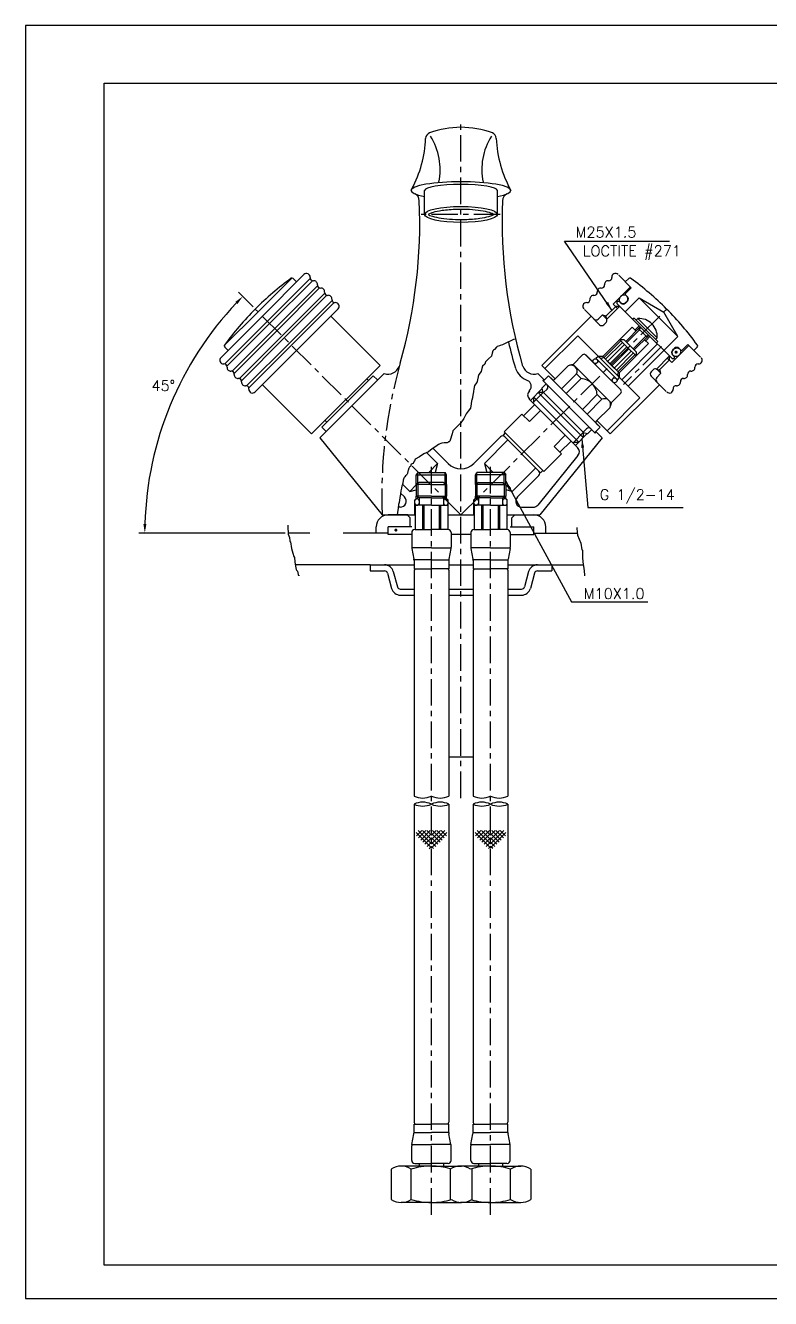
# Model space of a CAD drawing. Extents: x -4472 to -3878, y -1718 to -1298.
# Drawn here: x -4471.8 to -4225.9, y -1717.8 to -1297.8 of the extents above; entities that cross this region are included whole.
import ezdxf
from ezdxf.enums import TextEntityAlignment as Align

# ---------------------------------------------------------------- set-up
doc = ezdxf.new("R2010")
doc.units = 0
doc.header["$LTSCALE"] = 7
doc.linetypes.add('CENTER', pattern=[2, 1.25, -0.25, 0.25, -0.25])
doc.layers.get('0').update_dxf_attribs({"color": 2, "linetype": 'CONTINUOUS'})
for name, color, linetype in [('CL', 1, 'CENTER'), ('D', 2, 'CONTINUOUS'), ('DWG', 7, 'CONTINUOUS'), ('TXT', 4, 'CONTINUOUS')]:
    doc.layers.add(name, color=color, linetype=linetype)
doc.styles.add('GHS', font='ROMANS.shx', dxfattribs={"bigfont": 'GHS.shx'})
doc.styles.add('ROMANS', font='romans', dxfattribs={"bigfont": 'GHS.shx'})
doc.dimstyles.get("Standard").update_dxf_attribs({"dimtxt": 0.18, "dimasz": 0.18, "dimexe": 0.18, "dimexo": 0.0625, "dimgap": 0.09, "dimtad": 0, "dimtih": 1, "dimtoh": 1, "dimdec": 4, "dimzin": 0, "dimdsep": 46, "dimtxsty": 'Standard', "dimcen": 0.09, "dimadec": 0, "dimazin": 0, "dimtfac": 1, "dimtdec": 4, "dimtofl": 0, "dimtmove": 0, "dimatfit": 3, "dimfxl": 0, "dimtolj": 1, "dimtzin": 0, "dimarcsym": 0})

# ---------------------------------------------------------------- blocks, each defined once
blk = doc.blocks.new('BORDER')
for p, q in [((1, 1), (0, 1)), ((0, 1), (0, 0)), ((0, 0), (1, 0))]:
    blk.add_line(p, q)

msp = doc.modelspace()

# ---------------------------------------------------------------- linework, layer by layer
at = {"color": 1}
for p, q in [((-4273.92, -1392.18), (-4273.78, -1392.18)), ((-4261.05, -1405.05), (-4261.05, -1404.91))]:
    msp.add_line(p, q, dxfattribs=at)
at = {"color": 2}
for p, q in [((-4342.92, -1564.04), (-4337.84, -1569.12)), ((-4342.8, -1565.09), (-4341.05, -1563.34)), ((-4342.21, -1563.34), (-4337.84, -1567.71)), ((-4342.1, -1565.8), (-4339.64, -1563.34)), ((-4341.39, -1566.5), (-4338.22, -1563.34)), ((-4340.8, -1563.34), (-4337.84, -1566.29)), ((-4340.68, -1567.21), (-4337.84, -1564.37)), ((-4339.97, -1567.92), (-4337.84, -1565.79)), ((-4339.39, -1563.34), (-4337.84, -1564.88)), ((-4337.97, -1563.34), (-4337.84, -1563.47)), ((-4334.89, -1563.34), (-4337.84, -1566.29)), ((-4333.47, -1563.34), (-4337.84, -1567.71)), ((-4337.72, -1563.34), (-4337.84, -1563.47)), ((-4336.3, -1563.34), (-4337.84, -1564.88)), ((-4332.77, -1564.04), (-4337.84, -1569.12)), ((-4335.01, -1567.21), (-4337.84, -1564.37)), ((-4335.71, -1567.92), (-4337.84, -1565.79)), ((-4334.3, -1566.5), (-4337.46, -1563.34)), ((-4333.59, -1565.8), (-4336.05, -1563.34)), ((-4332.88, -1565.09), (-4334.64, -1563.34)), ((-4323.42, -1564.04), (-4318.34, -1569.12)), ((-4323.3, -1565.09), (-4321.55, -1563.34)), ((-4322.71, -1563.34), (-4318.34, -1567.71)), ((-4322.6, -1565.8), (-4320.14, -1563.34)), ((-4321.89, -1566.5), (-4318.72, -1563.34)), ((-4321.3, -1563.34), (-4318.34, -1566.29)), ((-4321.18, -1567.21), (-4318.34, -1564.37)), ((-4320.47, -1567.92), (-4318.34, -1565.79)), ((-4319.89, -1563.34), (-4318.34, -1564.88)), ((-4318.47, -1563.34), (-4318.34, -1563.47)), ((-4315.39, -1563.34), (-4318.34, -1566.29)), ((-4313.97, -1563.34), (-4318.34, -1567.71)), ((-4318.22, -1563.34), (-4318.34, -1563.47)), ((-4316.8, -1563.34), (-4318.34, -1564.88)), ((-4313.27, -1564.04), (-4318.34, -1569.12)), ((-4315.51, -1567.21), (-4318.34, -1564.37)), ((-4316.21, -1567.92), (-4318.34, -1565.79)), ((-4314.8, -1566.5), (-4317.96, -1563.34)), ((-4314.09, -1565.8), (-4316.55, -1563.34)), ((-4313.38, -1565.09), (-4315.14, -1563.34)), ((-4339.27, -1568.62), (-4337.84, -1567.2)), ((-4338.56, -1569.33), (-4337.84, -1568.62)), ((-4337.85, -1570.04), (-4337.84, -1570.03)), ((-4336.42, -1568.62), (-4337.84, -1567.2)), ((-4337.13, -1569.33), (-4337.84, -1568.62)), ((-4337.83, -1570.04), (-4337.84, -1570.03)), ((-4319.77, -1568.62), (-4318.34, -1567.2)), ((-4319.06, -1569.33), (-4318.34, -1568.62)), ((-4318.35, -1570.04), (-4318.34, -1570.03)), ((-4316.92, -1568.62), (-4318.34, -1567.2)), ((-4317.63, -1569.33), (-4318.34, -1568.62)), ((-4318.33, -1570.04), (-4318.34, -1570.03))]:
    msp.add_line(p, q, dxfattribs=at)
at = {"color": 7, "linetype": 'Continuous'}
for p, q in [((-4344.48, -1685.08), (-4344.48, -1675.08)), ((-4311.7, -1685.08), (-4311.7, -1675.08))]:
    msp.add_line(p, q, dxfattribs=at)
at = {"color": 2, "linetype": 'Continuous'}
for centre, start, end in [((-4340.72, -1545.87), 244.9506, 295.0494), ((-4334.97, -1545.87), 244.9506, 295.0494), ((-4321.22, -1545.87), 244.9506, 295.0494), ((-4315.47, -1545.87), 244.9506, 295.0494), ((-4340.72, -1560.82), 64.9506, 115.0494), ((-4340.72, -1548.52), 244.9506, 295.0494), ((-4334.97, -1560.82), 64.9506, 115.0494), ((-4334.97, -1548.52), 244.9506, 295.0494), ((-4321.22, -1560.82), 64.9506, 115.0494), ((-4321.22, -1548.52), 244.9506, 295.0494), ((-4315.47, -1560.82), 64.9506, 115.0494), ((-4315.47, -1548.52), 244.9506, 295.0494)]:
    msp.add_arc(centre, 6.79, start, end, dxfattribs=at)
at = {"color": 7, "linetype": 'Continuous'}
for centre, radius, start, end in [((-4347.8, -1680.09), 6.01, 56.4726, 123.5274), ((-4337.84, -1696.62), 22.54, 90, 107.1302), ((-4337.84, -1696.62), 22.54, 73.9799, 90), ((-4328.3, -1680.09), 6.01, 56.4726, 123.5274), ((-4318.34, -1696.62), 22.54, 90, 107.1302), ((-4318.34, -1696.62), 22.54, 72.8698, 90), ((-4308.38, -1680.09), 6.01, 56.4726, 123.5274), ((-4347.8, -1680.07), 6.01, 236.4726, 303.5274), ((-4337.84, -1663.54), 22.54, 252.8698, 270), ((-4337.84, -1663.54), 22.54, 270, 287.1302), ((-4327.88, -1680.07), 6.01, 236.4726, 303.5274), ((-4318.34, -1663.54), 22.54, 253.9799, 270), ((-4318.34, -1663.54), 22.54, 270, 287.1302), ((-4308.38, -1680.07), 6.01, 236.4726, 303.5274)]:
    msp.add_arc(centre, radius, start, end, dxfattribs=at)
at = {"layer": 'CL'}
for p, q in [((-4328.09, -1552.68), (-4328.09, -1330.11)), ((-4315.11, -1360.12), (-4341.2, -1360.12)), ((-4328.09, -1459.22), (-4395.98, -1391.33)), ((-4328.09, -1459.22), (-4260.2, -1391.33)), ((-4261.9, -1403.64), (-4274.46, -1416.2)), ((-4302.59, -1418.87), (-4301.35, -1417.63)), ((-4305.17, -1421.45), (-4304.08, -1420.35)), ((-4290.33, -1436.3), (-4289.23, -1435.2)), ((-4287.74, -1433.72), (-4286.5, -1432.48)), ((-4337.84, -1690.15), (-4337.84, -1442.9)), ((-4318.34, -1690.15), (-4318.34, -1442.9)), ((-4342.84, -1449.16), (-4342.84, -1446.08)), ((-4332.84, -1449.16), (-4332.84, -1446.08)), ((-4323.34, -1449.16), (-4323.34, -1446.08)), ((-4313.34, -1449.16), (-4313.34, -1446.08)), ((-4342.84, -1453.93), (-4342.84, -1453.08)), ((-4332.84, -1453.93), (-4332.84, -1453.08)), ((-4323.34, -1453.93), (-4323.34, -1453.08)), ((-4313.34, -1453.93), (-4313.34, -1453.08))]:
    msp.add_line(p, q, dxfattribs=at)
msp.add_arc((-4194.22, -1452.8), 160, 164.1603, 182.2997, dxfattribs=at)
at = {"layer": 'D'}
for p, q in [((-4396.69, -1390.62), (-4401.54, -1385.77)), ((-4275.76, -1390.48), (-4279.99, -1394.71)), ((-4269.16, -1398.16), (-4273.36, -1402.36)), ((-4268.9, -1397.2), (-4269.16, -1398.16)), ((-4280.89, -1407.41), (-4275.3, -1401.83)), ((-4280.38, -1407.92), (-4274.8, -1402.33)), ((-4267.04, -1400.28), (-4271.23, -1404.48)), ((-4266.07, -1400.03), (-4267.04, -1400.28)), ((-4279.68, -1408.62), (-4274.09, -1403.04)), ((-4278.92, -1409.38), (-4273.34, -1403.79)), ((-4278.25, -1410.05), (-4272.67, -1404.46)), ((-4277.5, -1410.8), (-4271.91, -1405.22)), ((-4276.79, -1411.51), (-4271.21, -1405.92)), ((-4276.29, -1412.01), (-4270.7, -1406.42)), ((-4259.35, -1406.88), (-4263.59, -1411.12)), ((-4304.08, -1421.98), (-4300.97, -1418.87)), ((-4290.86, -1435.2), (-4287.74, -1432.09)), ((-4342.34, -1445.22), (-4342.84, -1446.08)), ((-4342.34, -1448.87), (-4342.34, -1453.33)), ((-4332.84, -1446.08), (-4333.34, -1445.22)), ((-4333.34, -1448.87), (-4333.34, -1453.33)), ((-4323.34, -1446.08), (-4322.84, -1445.22)), ((-4322.84, -1448.87), (-4322.84, -1453.33)), ((-4313.84, -1445.22), (-4313.34, -1446.08)), ((-4313.84, -1448.87), (-4313.84, -1453.33)), ((-4386.14, -1465.22), (-4434.45, -1465.22)), ((-4377.97, -1465.22), (-4385.14, -1465.22)), ((-4356.09, -1465.22), (-4366.98, -1465.22)), ((-4300.09, -1465.22), (-4289.74, -1465.22)), ((-4358.09, -1475.72), (-4382.79, -1475.72)), ((-4298.09, -1475.72), (-4287.73, -1475.72))]:
    msp.add_line(p, q, dxfattribs=at)
for points in [[(-4310.06, -1401.31), (-4310.78, -1401.4), (-4313.68, -1402.85), (-4314.41, -1403.1), (-4315.14, -1403.34), (-4315.38, -1403.46), (-4316.11, -1403.7), (-4316.35, -1403.94), (-4317.07, -1404.67), (-4317.32, -1404.91), (-4317.56, -1405.15), (-4317.8, -1405.88), (-4318.04, -1406.84), (-4319.01, -1407.81), (-4319.98, -1408.78), (-4320.22, -1409.51), (-4320.95, -1410.23), (-4321.19, -1410.96), (-4321.43, -1411.92), (-4322.16, -1412.89), (-4322.4, -1413.62), (-4322.52, -1414.34), (-4322.64, -1414.58), (-4322.76, -1415.31), (-4322.88, -1415.43), (-4322.88, -1415.55), (-4323.61, -1416.52), (-4323.85, -1417.73), (-4323.97, -1418.46), (-4324.09, -1419.42), (-4324.21, -1419.66), (-4324.33, -1420.63), (-4324.46, -1421.36), (-4324.58, -1421.6), (-4324.7, -1422.57), (-4324.94, -1424.02), (-4325.67, -1424.99), (-4326.39, -1425.95), (-4327.12, -1427.41), (-4328.09, -1428.86), (-4329.54, -1430.31), (-4330.75, -1431.52), (-4330.99, -1432.48), (-4331.23, -1433.21), (-4331.47, -1433.94), (-4331.72, -1434.9), (-4331.96, -1435.15), (-4332.2, -1435.15), (-4332.44, -1435.39), (-4332.68, -1435.51), (-4333.65, -1435.51), (-4334.38, -1435.63), (-4335.11, -1435.75), (-4335.23, -1435.87), (-4335.47, -1435.99), (-4336.44, -1436.72), (-4337.65, -1437.44), (-4338.86, -1438.41), (-4340.31, -1439.14), (-4341.76, -1440.1), (-4343.21, -1440.83), (-4343.46, -1441.56), (-4343.58, -1441.56), (-4343.82, -1442.28), (-4344.54, -1442.52), (-4344.79, -1443.25), (-4345.03, -1443.49), (-4345.15, -1443.73), (-4345.27, -1443.85), (-4345.51, -1444.58), (-4345.63, -1444.82), (-4345.75, -1445.55), (-4345.88, -1445.79), (-4346, -1445.91), (-4346.12, -1446.15), (-4346.36, -1446.39), (-4346.6, -1446.64), (-4346.72, -1446.76), (-4346.84, -1446.88), (-4346.97, -1447.12), (-4347.21, -1447.84), (-4347.33, -1448.81), (-4347.45, -1449.54), (-4347.57, -1449.66), (-4347.69, -1450.38), (-4347.93, -1451.35), (-4348.05, -1452.32), (-4348.18, -1453.05), (-4348.18, -1453.17), (-4348.3, -1453.41), (-4348.3, -1453.65), (-4348.54, -1455.1), (-4348.66, -1455.83), (-4348.78, -1457.04), (-4349.02, -1458.49), (-4349.02, -1458.73), (-4349.14, -1458.97), (-4349.14, -1459.22)], [(-4385.29, -1462.67), (-4385.29, -1463.03), (-4385.11, -1465.6), (-4384.74, -1466.7), (-4384.56, -1467.79), (-4384.56, -1467.98), (-4384.38, -1468.16), (-4384.01, -1470.36), (-4383.64, -1471.82), (-4383.28, -1472.92), (-4383.09, -1473.28), (-4382.91, -1474.75), (-4382.73, -1476.21), (-4382.54, -1477.31), (-4382.36, -1477.49), (-4382, -1477.86), (-4381.81, -1478.96), (-4381.81, -1479.14), (-4381.63, -1479.14), (-4381.63, -1479.32)], [(-4289.87, -1463.4), (-4289.87, -1463.77), (-4289.68, -1465.96), (-4288.58, -1468.53), (-4288.22, -1470.72), (-4288.03, -1470.91), (-4288.03, -1473.28), (-4287.85, -1474.75), (-4287.48, -1477.68), (-4287.3, -1479.14), (-4287.3, -1479.32)]]:
    msp.add_lwpolyline(points, dxfattribs=at)
at = {"layer": 'D', "const_width": 0.5}
for points in [[(-4257.35, -1405.56, 1), (-4256.85, -1405.56, 1)], [(-4349.81, -1464.25, 1), (-4349.31, -1464.25, 1)]]:
    msp.add_lwpolyline(points, format="xyb", close=True, dxfattribs=at)
at = {"layer": 'D'}
msp.add_arc((-4322.09, -1465.22), 110.36, 136.5575, 178.4425, dxfattribs=at)
for points in [[(-4402.58, -1388.98), (-4401.86, -1389.68), (-4400.13, -1387.18)], [(-4431.91, -1462.23), (-4432.91, -1462.21), (-4432.45, -1465.22)]]:
    msp.add_solid(points, dxfattribs=at)
at = {"layer": 'DWG'}
for p, q in [((-4340.09, -1360.12), (-4340.09, -1352.22)), ((-4316.09, -1360.12), (-4316.09, -1352.22)), ((-4383.92, -1381.1), (-4395.06, -1392.25)), ((-4379.93, -1379.94), (-4393.65, -1393.66)), ((-4377.86, -1381.27), (-4391.95, -1395.36)), ((-4383.45, -1381.23), (-4382.34, -1382.35)), ((-4271.91, -1384.29), (-4276.04, -1380.16)), ((-4272.74, -1381.23), (-4273.85, -1382.35)), ((-4377.15, -1381.97), (-4391.25, -1396.07)), ((-4375.46, -1383.67), (-4389.55, -1397.76)), ((-4374.75, -1384.38), (-4388.84, -1398.47)), ((-4272.19, -1384.01), (-4277.85, -1389.67)), ((-4271.91, -1384.29), (-4273.81, -1386.2)), ((-4373.05, -1386.07), (-4387.15, -1400.17)), ((-4372.35, -1386.78), (-4386.44, -1400.87)), ((-4370.65, -1388.48), (-4384.74, -1402.57)), ((-4369.94, -1389.19), (-4384.03, -1403.28)), ((-4276.4, -1391.12), (-4277.85, -1389.67)), ((-4276.36, -1388.75), (-4276.64, -1389.03)), ((-4276.64, -1389.03), (-4276.64, -1389.45)), ((-4267.49, -1398.61), (-4276.64, -1389.45)), ((-4276.36, -1388.75), (-4275.94, -1388.75)), ((-4275.26, -1389.42), (-4275.94, -1388.75)), ((-4269.25, -1387.65), (-4273.85, -1392.25)), ((-4273.14, -1388.71), (-4273.85, -1389.42)), ((-4273.81, -1386.63), (-4273.81, -1386.2)), ((-4273.14, -1387.3), (-4273.81, -1386.63)), ((-4262.89, -1394.02), (-4269.25, -1387.65)), ((-4269.25, -1387.65), (-4261.18, -1392.31)), ((-4407.37, -1407.38), (-4393.65, -1393.66)), ((-4406.21, -1403.39), (-4395.06, -1392.25)), ((-4382.34, -1404.98), (-4368.62, -1391.26)), ((-4371.02, -1393.66), (-4354.76, -1409.92)), ((-4285.16, -1393.66), (-4301.43, -1409.92)), ((-4285.16, -1393.66), (-4287.36, -1391.47)), ((-4282.34, -1396.49), (-4285.16, -1393.66)), ((-4281.38, -1393.2), (-4282.79, -1394.62)), ((-4281.38, -1393.2), (-4280.1, -1393.55)), ((-4280.03, -1394.55), (-4281.38, -1393.2)), ((-4277.03, -1390.48), (-4280.26, -1393.71)), ((-4279.99, -1394.71), (-4280.26, -1393.71)), ((-4275.62, -1390.48), (-4277.03, -1390.48)), ((-4270.95, -1394.3), (-4271.38, -1394.72)), ((-4267.06, -1398.19), (-4270.95, -1394.3)), ((-4262.89, -1394.02), (-4256.53, -1400.38)), ((-4256.53, -1400.38), (-4261.18, -1392.31)), ((-4406.05, -1409.45), (-4391.95, -1395.36)), ((-4405.34, -1410.16), (-4391.25, -1396.07)), ((-4403.64, -1411.86), (-4389.55, -1397.76)), ((-4402.94, -1412.56), (-4388.84, -1398.47)), ((-4271.59, -1397.34), (-4281.27, -1407.03)), ((-4280.21, -1395.78), (-4280.92, -1396.49)), ((-4268.9, -1397.2), (-4273.71, -1402.01)), ((-4271.59, -1397.34), (-4270.31, -1398.61)), ((-4269.25, -1396.84), (-4270.67, -1398.26)), ((-4269.68, -1394.44), (-4270.24, -1395)), ((-4266.5, -1397.62), (-4269.68, -1394.44)), ((-4268.1, -1399.22), (-4269.51, -1397.81)), ((-4267.06, -1398.19), (-4263.17, -1402.08)), ((-4266.5, -1397.62), (-4263.31, -1400.8)), ((-4401.24, -1414.26), (-4387.15, -1400.17)), ((-4400.53, -1414.97), (-4386.44, -1400.87)), ((-4398.83, -1416.66), (-4384.74, -1402.57)), ((-4289.55, -1400.17), (-4300.37, -1410.99)), ((-4289.55, -1400.17), (-4269.04, -1420.67)), ((-4266.21, -1402.71), (-4275.9, -1412.4)), ((-4275.69, -1401.44), (-4273, -1404.13)), ((-4274.27, -1401.44), (-4275.69, -1401.44)), ((-4274.27, -1401.44), (-4270.31, -1405.4)), ((-4266.07, -1400.03), (-4270.88, -1404.83)), ((-4268.1, -1399.22), (-4266.68, -1400.64)), ((-4267.49, -1398.61), (-4258.33, -1407.77)), ((-4266.21, -1402.71), (-4267.49, -1401.44)), ((-4265.72, -1400.38), (-4267.13, -1401.79)), ((-4263.31, -1400.8), (-4263.88, -1401.37)), ((-4263.17, -1402.08), (-4263.6, -1402.5)), ((-4256.53, -1400.38), (-4261.12, -1404.98)), ((-4406.08, -1403.86), (-4404.96, -1404.98)), ((-4398.13, -1417.37), (-4384.03, -1403.28)), ((-4382.34, -1404.98), (-4396.05, -1418.69)), ((-4287.93, -1406.45), (-4291.11, -1409.63)), ((-4284.46, -1408.94), (-4287, -1406.39)), ((-4286.94, -1406.45), (-4281.13, -1412.26)), ((-4284.81, -1408.58), (-4286.93, -1406.46)), ((-4283.54, -1407.59), (-4282.83, -1406.88)), ((-4263.24, -1402.85), (-4275.05, -1414.66)), ((-4270.31, -1406.81), (-4273, -1404.13)), ((-4261.12, -1404.98), (-4272.93, -1416.78)), ((-4270.31, -1405.4), (-4270.31, -1406.81)), ((-4259.35, -1406.74), (-4259.35, -1408.16)), ((-4252.88, -1403.31), (-4258.54, -1408.97)), ((-4257.59, -1404.27), (-4258.29, -1404.98)), ((-4258.29, -1406.39), (-4257.62, -1407.06)), ((-4256.17, -1404.27), (-4255.5, -1404.94)), ((-4255.5, -1404.94), (-4255.08, -1404.94)), ((-4253.17, -1403.03), (-4255.08, -1404.94)), ((-4253.17, -1403.03), (-4249.03, -1407.17)), ((-4250.11, -1403.86), (-4251.22, -1404.98)), ((-4354.76, -1409.92), (-4377.39, -1432.55)), ((-4297.01, -1414.34), (-4301.43, -1409.92)), ((-4292.69, -1410.03), (-4297.22, -1414.56)), ((-4291.11, -1409.63), (-4292.17, -1409.84)), ((-4291.11, -1409.63), (-4278.51, -1422.24)), ((-4282.62, -1408.51), (-4283.75, -1409.64)), ((-4280, -1411.13), (-4283.54, -1407.59)), ((-4281.27, -1407.03), (-4282.69, -1407.03)), ((-4281.27, -1407.03), (-4278.59, -1409.71)), ((-4281.27, -1407.03), (-4275.9, -1412.4)), ((-4280, -1411.13), (-4276.47, -1414.66)), ((-4275.9, -1412.4), (-4278.59, -1409.71)), ((-4263.59, -1411.12), (-4262.58, -1411.38)), ((-4263.42, -1411.16), (-4262.08, -1412.51)), ((-4259.35, -1408.16), (-4262.58, -1411.38)), ((-4259.99, -1407.52), (-4258.54, -1408.97)), ((-4257.9, -1407.77), (-4258.33, -1407.77)), ((-4257.62, -1407.49), (-4257.9, -1407.77)), ((-4257.62, -1407.49), (-4257.62, -1407.06)), ((-4374.7, -1433.83), (-4353.49, -1412.61)), ((-4357.02, -1413.32), (-4373.99, -1430.29)), ((-4359.18, -1414.34), (-4358.61, -1414.91)), ((-4357.02, -1413.32), (-4355.61, -1414.73)), ((-4300.58, -1414.73), (-4302.7, -1412.61)), ((-4301.11, -1414.91), (-4300.76, -1414.56)), ((-4283.78, -1432.23), (-4301.11, -1414.91)), ((-4299.16, -1413.32), (-4300.93, -1415.09)), ((-4299.16, -1413.32), (-4282.19, -1430.29)), ((-4297.93, -1414.56), (-4299.16, -1413.32)), ((-4289.98, -1412.73), (-4294.86, -1417.62)), ((-4288.45, -1414.27), (-4293.33, -1419.15)), ((-4289.98, -1412.73), (-4288.45, -1414.27)), ((-4275.26, -1418.13), (-4281.13, -1412.26)), ((-4277.39, -1413.74), (-4278.52, -1414.87)), ((-4276.47, -1414.66), (-4275.76, -1413.96)), ((-4275.9, -1412.4), (-4275.9, -1413.81)), ((-4264.66, -1411.34), (-4265.36, -1412.05)), ((-4265.36, -1413.46), (-4262.54, -1416.29)), ((-4262.08, -1412.51), (-4263.49, -1413.92)), ((-4262.08, -1412.51), (-4262.42, -1411.22)), ((-4393.65, -1416.29), (-4377.39, -1432.55)), ((-4305.53, -1418.27), (-4305.46, -1418.2)), ((-4302.59, -1418.87), (-4304.08, -1420.35)), ((-4302.59, -1418.87), (-4287.74, -1433.72)), ((-4300.83, -1418.87), (-4302.59, -1418.87)), ((-4301.39, -1417.46), (-4299.98, -1416.04)), ((-4301.39, -1417.46), (-4301.03, -1418.94)), ((-4299.69, -1417.74), (-4300.83, -1418.87)), ((-4300.83, -1418.87), (-4287.74, -1431.95)), ((-4283.14, -1419.57), (-4288.03, -1424.46)), ((-4281.61, -1421.11), (-4283.14, -1419.57)), ((-4262.54, -1416.29), (-4278.8, -1432.55)), ((-4275.33, -1419.06), (-4278.51, -1422.24)), ((-4262.54, -1416.29), (-4260.34, -1418.48)), ((-4303.76, -1422.87), (-4307.44, -1426.54)), ((-4289.61, -1437.02), (-4305.53, -1421.1)), ((-4304.36, -1422.26), (-4304.08, -1421.98)), ((-4304.08, -1420.35), (-4289.23, -1435.2)), ((-4304.08, -1422.12), (-4304.08, -1420.35)), ((-4281.61, -1421.11), (-4286.49, -1425.99)), ((-4269.04, -1420.67), (-4279.86, -1431.49)), ((-4278.51, -1422.24), (-4278.72, -1423.29)), ((-4307.99, -1425.99), (-4313.85, -1431.86)), ((-4307.99, -1425.99), (-4305.51, -1428.47)), ((-4301.83, -1424.79), (-4305.51, -1428.47)), ((-4278.9, -1423.81), (-4283.43, -1428.35)), ((-4373.99, -1430.29), (-4372.58, -1431.7)), ((-4372.97, -1428.13), (-4372.4, -1428.7)), ((-4313.85, -1431.86), (-4300.74, -1444.98)), ((-4286.33, -1432.52), (-4287.81, -1432.16)), ((-4286.61, -1430.82), (-4287.74, -1431.95)), ((-4286.61, -1430.82), (-4287.74, -1431.95)), ((-4287.74, -1431.95), (-4287.74, -1433.72)), ((-4286.33, -1432.52), (-4284.92, -1431.1)), ((-4282.19, -1430.29), (-4283.96, -1432.06)), ((-4283.78, -1432.23), (-4283.43, -1431.88)), ((-4281.49, -1433.83), (-4283.61, -1431.7)), ((-4283.43, -1429.05), (-4282.19, -1430.29)), ((-4283.22, -1428.13), (-4278.8, -1432.55)), ((-4374.7, -1433.83), (-4354.09, -1459.22)), ((-4323.85, -1442.25), (-4315.07, -1433.47)), ((-4320.38, -1442.31), (-4312.6, -1434.53)), ((-4313.5, -1432.22), (-4314.21, -1432.92)), ((-4301.8, -1445.33), (-4314.21, -1432.92)), ((-4281.49, -1433.83), (-4302.09, -1459.22)), ((-4293.67, -1432.96), (-4297.34, -1436.64)), ((-4291.74, -1434.89), (-4295.42, -1438.56)), ((-4291.14, -1435.49), (-4290.86, -1435.2)), ((-4290.86, -1435.2), (-4289.23, -1435.2)), ((-4289.23, -1435.2), (-4287.74, -1433.72)), ((-4335.81, -1442.31), (-4339.42, -1438.69)), ((-4332.34, -1442.25), (-4337.33, -1437.25)), ((-4289.47, -1439.69), (-4302.68, -1455.98)), ((-4294.87, -1439.11), (-4300.74, -1444.98)), ((-4294.87, -1439.11), (-4297.34, -1436.64)), ((-4338.72, -1445.22), (-4335.81, -1442.31)), ((-4335.81, -1442.31), (-4336.59, -1445.22)), ((-4317.47, -1445.22), (-4320.38, -1442.31)), ((-4320.38, -1442.31), (-4319.6, -1445.22)), ((-4311.19, -1451.5), (-4303.41, -1443.72)), ((-4301.09, -1444.63), (-4301.8, -1445.33)), ((-4342.84, -1446.08), (-4332.84, -1446.08)), ((-4342.34, -1445.22), (-4333.34, -1445.22)), ((-4342.34, -1448.87), (-4342.34, -1445.22)), ((-4333.84, -1448.58), (-4341.84, -1448.58)), ((-4333.34, -1448.87), (-4333.34, -1445.22)), ((-4313.34, -1446.08), (-4323.34, -1446.08)), ((-4313.84, -1445.22), (-4322.84, -1445.22)), ((-4322.84, -1448.87), (-4322.84, -1445.22)), ((-4322.34, -1448.58), (-4314.34, -1448.58)), ((-4313.84, -1448.87), (-4313.84, -1445.22)), ((-4309.45, -1453.3), (-4302.35, -1446.2)), ((-4346.74, -1453.3), (-4348.02, -1452.02)), ((-4345, -1451.5), (-4347.38, -1449.12)), ((-4345, -1451.5), (-4342.84, -1449.34)), ((-4345, -1451.5), (-4342.84, -1450.92)), ((-4311.19, -1451.5), (-4313.34, -1449.34)), ((-4311.19, -1451.5), (-4313.34, -1450.92)), ((-4348.15, -1456.72), (-4348.75, -1456.72)), ((-4343.34, -1454.22), (-4342.34, -1453.64)), ((-4343.34, -1459.22), (-4343.34, -1454.22)), ((-4342.34, -1453.64), (-4342.34, -1453.33)), ((-4333.34, -1453.64), (-4333.34, -1453.33)), ((-4333.34, -1453.64), (-4332.34, -1454.22)), ((-4332.34, -1459.22), (-4332.34, -1454.22)), ((-4322.84, -1453.64), (-4323.84, -1454.22)), ((-4323.84, -1459.22), (-4323.84, -1454.22)), ((-4322.84, -1453.64), (-4322.84, -1453.33)), ((-4313.84, -1453.64), (-4313.84, -1453.33)), ((-4312.84, -1454.22), (-4313.84, -1453.64)), ((-4312.84, -1459.22), (-4312.84, -1454.22)), ((-4308.04, -1456.72), (-4304.24, -1456.72)), ((-4354.09, -1459.22), (-4343.24, -1459.22)), ((-4345.59, -1459.22), (-4352.09, -1459.22)), ((-4344.84, -1460.22), (-4345.84, -1459.22)), ((-4344.84, -1463.22), (-4344.84, -1460.22)), ((-4332.44, -1459.22), (-4328.09, -1459.22)), ((-4328.09, -1459.22), (-4323.74, -1459.22)), ((-4312.94, -1459.22), (-4302.09, -1459.22)), ((-4311.34, -1460.22), (-4310.34, -1459.22)), ((-4311.34, -1463.22), (-4311.34, -1460.22)), ((-4310.59, -1459.22), (-4304.09, -1459.22)), ((-4356.09, -1465.22), (-4356.09, -1463.22)), ((-4352.09, -1465.22), (-4356.09, -1465.22)), ((-4344.34, -1463.22), (-4352.09, -1463.22)), ((-4352.09, -1465.72), (-4352.09, -1463.22)), ((-4344.34, -1465.72), (-4352.09, -1465.72)), ((-4324.84, -1465.72), (-4331.34, -1465.72)), ((-4311.84, -1463.22), (-4304.09, -1463.22)), ((-4311.84, -1465.72), (-4304.09, -1465.72)), ((-4304.09, -1465.72), (-4304.09, -1463.22)), ((-4304.09, -1465.22), (-4300.09, -1465.22)), ((-4300.09, -1465.22), (-4300.09, -1463.22)), ((-4358.09, -1475.72), (-4343.59, -1475.72)), ((-4358.09, -1475.72), (-4358.09, -1477.72)), ((-4358.09, -1477.72), (-4353.32, -1477.72)), ((-4350.43, -1477.94), (-4349.08, -1482.98)), ((-4343.24, -1477.08), (-4343.59, -1477.44)), ((-4332.44, -1477.08), (-4332.09, -1477.44)), ((-4332.09, -1475.72), (-4324.09, -1475.72)), ((-4323.74, -1477.08), (-4324.09, -1477.44)), ((-4312.94, -1477.08), (-4312.59, -1477.44)), ((-4312.59, -1475.72), (-4298.09, -1475.72)), ((-4305.76, -1477.94), (-4307.11, -1482.98)), ((-4302.86, -1477.72), (-4298.09, -1477.72)), ((-4298.09, -1475.72), (-4298.09, -1477.72)), ((-4352.36, -1478.46), (-4351.01, -1483.5)), ((-4303.83, -1478.46), (-4305.18, -1483.5)), ((-4348.11, -1483.72), (-4343.59, -1483.72)), ((-4348.11, -1485.72), (-4343.59, -1485.72)), ((-4332.09, -1483.72), (-4324.09, -1483.72)), ((-4332.09, -1485.72), (-4324.09, -1485.72)), ((-4312.59, -1483.72), (-4308.07, -1483.72)), ((-4312.59, -1485.72), (-4308.07, -1485.72)), ((-4324.09, -1539.22), (-4332.09, -1539.22)), ((-4343.59, -1662.97), (-4337.84, -1662.97)), ((-4332.09, -1662.97), (-4337.84, -1662.97)), ((-4324.09, -1662.97), (-4318.34, -1662.97)), ((-4312.59, -1662.97), (-4318.34, -1662.97)), ((-4344.3, -1666.98), (-4337.84, -1666.98)), ((-4331.39, -1666.98), (-4337.84, -1666.98)), ((-4324.8, -1666.98), (-4318.34, -1666.98)), ((-4311.89, -1666.98), (-4318.34, -1666.98))]:
    msp.add_line(p, q, dxfattribs=at)
at = {"layer": 'DWG', "color": 7, "linetype": 'Continuous'}
for p, q in [((-4341.84, -1448.58), (-4342.84, -1449.16)), ((-4333.84, -1448.58), (-4332.84, -1449.16)), ((-4322.34, -1448.58), (-4323.34, -1449.16)), ((-4314.34, -1448.58), (-4313.34, -1449.16)), ((-4342.84, -1449.16), (-4342.84, -1453.08)), ((-4337.84, -1449.16), (-4342.84, -1449.16)), ((-4337.84, -1453.08), (-4342.84, -1453.08)), ((-4341.84, -1453.58), (-4342.84, -1453.08)), ((-4337.84, -1449.16), (-4332.84, -1449.16)), ((-4337.84, -1453.08), (-4332.84, -1453.08)), ((-4333.84, -1453.58), (-4332.84, -1453.08)), ((-4332.84, -1449.16), (-4332.84, -1453.08)), ((-4323.34, -1449.16), (-4323.34, -1453.08)), ((-4318.34, -1449.16), (-4323.34, -1449.16)), ((-4318.34, -1453.08), (-4323.34, -1453.08)), ((-4322.34, -1453.58), (-4323.34, -1453.08)), ((-4318.34, -1449.16), (-4313.34, -1449.16)), ((-4318.34, -1453.08), (-4313.34, -1453.08)), ((-4314.34, -1453.58), (-4313.34, -1453.08)), ((-4313.34, -1449.16), (-4313.34, -1453.08)), ((-4343.24, -1456.08), (-4343.24, -1464.08)), ((-4337.84, -1456.08), (-4343.24, -1456.08)), ((-4341.84, -1453.58), (-4341.84, -1456.08)), ((-4337.84, -1453.58), (-4341.84, -1453.58)), ((-4340.84, -1456.08), (-4340.84, -1464.08)), ((-4340.34, -1456.08), (-4340.34, -1464.08)), ((-4337.84, -1453.58), (-4333.84, -1453.58)), ((-4337.84, -1456.08), (-4332.44, -1456.08)), ((-4335.34, -1456.08), (-4335.34, -1464.08)), ((-4334.84, -1456.08), (-4334.84, -1464.08)), ((-4333.84, -1453.58), (-4333.84, -1456.08)), ((-4332.44, -1456.08), (-4332.44, -1464.08)), ((-4323.74, -1456.08), (-4323.74, -1464.08)), ((-4318.34, -1456.08), (-4323.74, -1456.08)), ((-4322.34, -1453.58), (-4322.34, -1456.08)), ((-4318.34, -1453.58), (-4322.34, -1453.58)), ((-4321.34, -1456.08), (-4321.34, -1464.08)), ((-4320.84, -1456.08), (-4320.84, -1464.08)), ((-4318.34, -1453.58), (-4314.34, -1453.58)), ((-4318.34, -1456.08), (-4312.94, -1456.08)), ((-4315.84, -1456.08), (-4315.84, -1464.08)), ((-4315.34, -1456.08), (-4315.34, -1464.08)), ((-4314.34, -1453.58), (-4314.34, -1456.08)), ((-4312.94, -1456.08), (-4312.94, -1464.08)), ((-4343.24, -1464.08), (-4337.84, -1464.08)), ((-4332.44, -1464.08), (-4337.84, -1464.08)), ((-4323.74, -1464.08), (-4318.34, -1464.08)), ((-4312.94, -1464.08), (-4318.34, -1464.08)), ((-4337.84, -1470.08), (-4344.33, -1470.08)), ((-4344.3, -1470.31), (-4343.64, -1473.86)), ((-4337.84, -1474.08), (-4343.6, -1474.08)), ((-4337.84, -1470.08), (-4331.35, -1470.08)), ((-4337.84, -1474.08), (-4332.08, -1474.08)), ((-4331.39, -1470.31), (-4332.05, -1473.86)), ((-4318.34, -1470.08), (-4324.83, -1470.08)), ((-4324.8, -1470.31), (-4324.14, -1473.86)), ((-4318.34, -1474.08), (-4324.1, -1474.08)), ((-4318.34, -1470.08), (-4311.85, -1470.08)), ((-4318.34, -1474.08), (-4312.58, -1474.08)), ((-4311.89, -1470.31), (-4312.55, -1473.86)), ((-4343.59, -1474.32), (-4343.59, -1477.08)), ((-4343.59, -1477.08), (-4337.84, -1477.08)), ((-4343.59, -1477.44), (-4343.59, -1552.02)), ((-4332.09, -1477.08), (-4337.84, -1477.08)), ((-4332.09, -1474.32), (-4332.09, -1477.08)), ((-4332.09, -1477.44), (-4332.09, -1552.02)), ((-4324.09, -1474.32), (-4324.09, -1477.08)), ((-4324.09, -1474.94), (-4324.09, -1477.08)), ((-4324.09, -1477.08), (-4318.34, -1477.08)), ((-4324.09, -1477.44), (-4324.09, -1552.02)), ((-4312.59, -1477.08), (-4318.34, -1477.08)), ((-4312.59, -1474.32), (-4312.59, -1477.08)), ((-4312.59, -1475.72), (-4312.59, -1477.08)), ((-4312.59, -1477.44), (-4312.59, -1552.02)), ((-4343.59, -1554.67), (-4343.59, -1659.61)), ((-4332.09, -1554.67), (-4332.09, -1659.61)), ((-4324.09, -1554.67), (-4324.09, -1659.61)), ((-4312.59, -1554.67), (-4312.59, -1659.61)), ((-4343.24, -1660.21), (-4343.59, -1659.61)), ((-4343.59, -1660.21), (-4337.84, -1660.21)), ((-4332.09, -1660.21), (-4337.84, -1660.21)), ((-4332.44, -1660.21), (-4332.09, -1659.61)), ((-4323.74, -1660.21), (-4324.09, -1659.61)), ((-4324.09, -1660.21), (-4318.34, -1660.21)), ((-4312.59, -1660.21), (-4318.34, -1660.21)), ((-4312.94, -1660.21), (-4312.59, -1659.61)), ((-4344.3, -1666.98), (-4343.64, -1663.44)), ((-4331.39, -1666.98), (-4332.05, -1663.44)), ((-4324.8, -1666.98), (-4324.14, -1663.44)), ((-4311.89, -1666.98), (-4312.55, -1663.44)), ((-4351.12, -1675.08), (-4351.12, -1685.08)), ((-4337.84, -1674.08), (-4347.8, -1674.08)), ((-4343.24, -1673.21), (-4337.84, -1673.21)), ((-4341.84, -1673.21), (-4341.84, -1674.08)), ((-4341.84, -1673.21), (-4341.84, -1674.08)), ((-4332.44, -1673.21), (-4337.84, -1673.21)), ((-4337.84, -1674.08), (-4327.88, -1674.08)), ((-4333.84, -1673.21), (-4333.84, -1674.08)), ((-4333.84, -1673.21), (-4333.84, -1674.08)), ((-4331.62, -1674.95), (-4331.62, -1685.08)), ((-4318.34, -1674.08), (-4328.3, -1674.08)), ((-4324.56, -1675.08), (-4324.56, -1685.2)), ((-4323.74, -1673.21), (-4318.34, -1673.21)), ((-4322.34, -1673.21), (-4322.34, -1674.08)), ((-4322.34, -1673.21), (-4322.34, -1674.08)), ((-4312.94, -1673.21), (-4318.34, -1673.21)), ((-4318.34, -1674.08), (-4308.38, -1674.08)), ((-4314.34, -1673.21), (-4314.34, -1674.08)), ((-4314.34, -1673.21), (-4314.34, -1674.08)), ((-4305.06, -1675.08), (-4305.06, -1685.08)), ((-4337.84, -1686.08), (-4347.8, -1686.08)), ((-4337.84, -1686.08), (-4327.88, -1686.08)), ((-4318.34, -1686.08), (-4328.3, -1686.08)), ((-4318.34, -1686.08), (-4308.38, -1686.08))]:
    msp.add_line(p, q, dxfattribs=at)
at = {"layer": 'DWG', "color": 7, "linetype": 'CENTER'}
for p, q in [((-4344.34, -1465.08), (-4344.34, -1469.85)), ((-4331.34, -1465.08), (-4331.34, -1469.85)), ((-4324.84, -1465.08), (-4324.84, -1469.85)), ((-4311.84, -1465.08), (-4311.84, -1469.85)), ((-4343.59, -1662.97), (-4343.59, -1660.21)), ((-4332.09, -1662.97), (-4332.09, -1660.21)), ((-4324.09, -1662.97), (-4324.09, -1660.21)), ((-4312.59, -1662.97), (-4312.59, -1660.21)), ((-4344.34, -1672.21), (-4344.34, -1667.44)), ((-4331.34, -1672.21), (-4331.34, -1667.44)), ((-4324.84, -1672.21), (-4324.84, -1667.44)), ((-4311.84, -1672.21), (-4311.84, -1667.44))]:
    msp.add_line(p, q, dxfattribs=at)
at = {"layer": 'DWG'}
for points in [[(-4273.38, -1387.06, 0.109002), (-4273.82, -1386.78, 0.102242), (-4274.36, -1386.7, 0.093939), (-4274.91, -1386.83, 0.088807), (-4275.39, -1387.17, 0.088807), (-4275.73, -1387.66, 0.093939), (-4275.86, -1388.2, 0.102242), (-4275.78, -1388.74, 0.109002), (-4275.5, -1389.18, 0.109002), (-4275.07, -1389.46, 0.102242), (-4274.52, -1389.54, 0.093939), (-4273.98, -1389.4, 0.088807), (-4273.5, -1389.07, 0.088807), (-4273.16, -1388.58, 0.093939), (-4273.02, -1388.04, 0.102242), (-4273.1, -1387.49, 0.109002)], [(-4255.93, -1404.51, -0.109002), (-4255.65, -1404.94, -0.102242), (-4255.57, -1405.49, -0.093939), (-4255.71, -1406.03, -0.088807), (-4256.05, -1406.52, -0.088807), (-4256.53, -1406.85, -0.093939), (-4257.07, -1406.99, -0.102242), (-4257.62, -1406.91, -0.109002), (-4258.05, -1406.63, -0.109002), (-4258.33, -1406.19, -0.102242), (-4258.41, -1405.65, -0.093939), (-4258.28, -1405.11, -0.088807), (-4257.94, -1404.62, -0.088807), (-4257.46, -1404.28, -0.093939), (-4256.91, -1404.15, -0.102242), (-4256.37, -1404.23, -0.109002)]]:
    msp.add_lwpolyline(points, format="xyb", close=True, dxfattribs=at)
for centre in [(-4283.75, -1408.51), (-4277.39, -1414.87)]:
    msp.add_circle(centre, 0.8, dxfattribs=at)
for centre, radius, start, end in [((-4328.09, -1361.38), 30, 90, 110.2037), ((-4328.09, -1361.38), 30, 69.7963, 90), ((-4377.76, -1333.62), 38.02, 331.6541, 357.8774), ((-4337.76, -1335.11), 2, 110.2037, 177.8774), ((-4355.3, -1345.25), 20.33, 347.9861, 32.5144), ((-4300.89, -1345.25), 20.33, 147.4856, 192.0139), ((-4318.42, -1335.11), 2, 2.1226, 69.7963), ((-4278.43, -1333.62), 38.02, 182.1226, 209.2787), ((-4511.69, -1362.73), 170, 344.1603, 2.4369), ((-4344.34, -1355.6), 2.5, 0, 66.9888), ((-4144.49, -1362.73), 170, 177.5631, 196.1946), ((-4311.84, -1355.6), 2.5, 113.0112, 180), ((-4325.9, -1461.41), 99.11, 125.9566, 135), ((-4383.8, -1381.59), 0.5, 45, 125.9566), ((-4379.08, -1380.79), 1.2, 354.4006, 135), ((-4376.89, -1381.01), 1, 174.4006, 275.5994), ((-4279.29, -1381.01), 1, 264.4006, 5.5994), ((-4277.1, -1380.79), 1.2, 45, 185.5994), ((-4272.38, -1381.59), 0.5, 54.0434, 135), ((-4330.29, -1461.41), 99.11, 45, 54.0434), ((-4376.68, -1383.2), 1.2, 354.4006, 95.5994), ((-4374.49, -1383.41), 1, 174.4006, 275.5994), ((-4374.28, -1385.6), 1.2, 354.4006, 95.5994), ((-4372.09, -1385.82), 1, 174.4006, 275.5994), ((-4284.1, -1385.82), 1, 264.4006, 5.5994), ((-4281.91, -1385.6), 1.2, 84.4006, 185.5994), ((-4281.7, -1383.41), 1, 264.4006, 5.5994), ((-4279.51, -1383.2), 1.2, 84.4006, 185.5994), ((-4371.87, -1388), 1.2, 354.4006, 95.5994), ((-4369.68, -1388.22), 1, 174.4006, 275.5994), ((-4369.47, -1390.41), 1.2, 315, 95.5994), ((-4286.72, -1390.41), 1.2, 84.4006, 225), ((-4286.5, -1388.22), 1, 264.4006, 5.5994), ((-4284.32, -1388), 1.2, 84.4006, 185.5994), ((-4274.56, -1388.71), 1, 225, 315), ((-4273.85, -1388), 1, 315, 45), ((-4325.9, -1461.41), 99.11, 135, 144.0434), ((-4330.29, -1461.41), 99.11, 35.9566, 45), ((-4283.5, -1393.91), 1, 225, 315), ((-4281.63, -1395.78), 1, 225, 315), ((-4280.92, -1395.08), 1, 315, 21.4218), ((-4269.37, -1400.49), 6.06, 45, 92.925), ((-4269.37, -1400.49), 6.06, 357.075, 45), ((-4144.49, -1362.73), 172.5, 193.2346, 196.1946), ((-4405.72, -1403.51), 0.5, 144.0434, 225), ((-4287.44, -1406.95), 0.7, 45, 135), ((-4257.59, -1405.68), 1, 135, 225), ((-4256.88, -1404.98), 1, 45, 135), ((-4250.46, -1403.51), 0.5, 315, 35.9566), ((-4406.52, -1408.23), 1.2, 135, 275.5994), ((-4406.31, -1410.42), 1, 354.4006, 95.5994), ((-4404.12, -1410.63), 1.2, 174.4006, 275.5994), ((-4352.24, -1408.81), 4, 251.8744, 340.7519), ((-4303.94, -1408.81), 6.5, 199.2481, 249.8197), ((-4303.94, -1408.81), 4, 199.2481, 288.1256), ((-4291.77, -1411.82), 2.01, 332.973, 117.027), ((-4281.77, -1406.53), 1, 225, 315), ((-4263.95, -1412.05), 1, 68.5782, 135), ((-4252.07, -1410.63), 1.2, 264.4006, 5.5994), ((-4249.88, -1410.42), 1, 84.4006, 185.5994), ((-4249.67, -1408.23), 1.2, 264.4006, 45), ((-4403.9, -1412.82), 1, 354.4006, 95.5994), ((-4401.71, -1413.04), 1.2, 174.4006, 275.5994), ((-4401.5, -1415.23), 1, 354.4006, 95.5994), ((-4399.31, -1415.44), 1.2, 174.4006, 275.5994), ((-4306.88, -1416.79), 2, 315, 69.8197), ((-4297.57, -1414.2), 0.5, 225, 315), ((-4288.87, -1420), 5.75, 45, 85.7379), ((-4275.41, -1412.89), 1, 135, 225), ((-4264.66, -1412.75), 1, 135, 225), ((-4262.78, -1414.63), 1, 135, 225), ((-4256.88, -1415.44), 1.2, 264.4006, 5.5994), ((-4254.69, -1415.23), 1, 84.4006, 185.5994), ((-4254.48, -1413.04), 1.2, 264.4006, 5.5994), ((-4252.29, -1412.82), 1, 84.4006, 185.5994), ((-4399.09, -1417.63), 1, 354.4006, 95.5994), ((-4396.9, -1417.84), 1.2, 174.4006, 315), ((-4304.11, -1419.68), 2, 135, 225), ((-4300.4, -1417.03), 1, 315, 45), ((-4300.4, -1417.03), 1, 36.1844, 45), ((-4288.87, -1420), 5.75, 4.2621, 45), ((-4275.82, -1418.56), 0.7, 315, 45), ((-4259.28, -1417.84), 1.2, 225, 5.5994), ((-4257.09, -1417.63), 1, 84.4006, 185.5994), ((-4280.69, -1422.9), 2.01, 332.973, 117.027), ((-4285.91, -1431.53), 1, 45, 135), ((-4285.91, -1431.53), 1, 45, 135), ((-4285.91, -1431.53), 1, 45, 53.8156), ((-4283.08, -1428.7), 0.5, 135, 225), ((-4314.37, -1434.18), 1, 45, 135), ((-4291.02, -1438.43), 2, 320.9409, 45), ((-4328.09, -1438.01), 6, 225, 315), ((-4303.05, -1445.49), 1, 315, 45), ((-4348.15, -1454.72), 2, 270, 45), ((-4342.59, -1454.65), 0.75, 0, 180), ((-4342.59, -1455.33), 0.75, 180, 0), ((-4333.09, -1454.65), 0.75, 0, 180), ((-4333.09, -1455.33), 0.75, 180, 0), ((-4323.09, -1454.65), 0.75, 0, 180), ((-4323.09, -1455.33), 0.75, 180, 0), ((-4313.59, -1454.65), 0.75, 0, 180), ((-4313.59, -1455.33), 0.75, 180, 0), ((-4308.04, -1454.72), 2, 135, 270), ((-4304.24, -1454.72), 2, 270, 320.9409), ((-4352.09, -1463.22), 4, 90, 180), ((-4304.09, -1463.22), 4, 0, 90), ((-4353.32, -1478.72), 3, 15, 90), ((-4353.32, -1478.72), 1, 15, 90), ((-4302.86, -1478.72), 3, 90, 165), ((-4302.86, -1478.72), 1, 90, 165), ((-4348.11, -1482.72), 3, 195, 270), ((-4348.11, -1482.72), 1, 195, 270), ((-4308.07, -1482.72), 1, 270, 345), ((-4308.07, -1482.72), 3, 270, 345)]:
    msp.add_arc(centre, radius, start, end, dxfattribs=at)
at = {"layer": 'DWG', "color": 7, "linetype": 'Continuous'}
for centre, radius, start, end in [((-4343.34, -1465.08), 1, 90, 180), ((-4332.34, -1465.08), 1, 0, 90), ((-4323.84, -1465.08), 1, 90, 180), ((-4312.84, -1465.08), 1, 0, 90), ((-4341.84, -1469.85), 2.5, 180, 190.6197), ((-4333.84, -1469.85), 2.5, 349.3803, 0), ((-4322.34, -1469.85), 2.5, 180, 190.6197), ((-4314.34, -1469.85), 2.5, 349.3803, 0), ((-4346.09, -1474.32), 2.5, 0, 10.6197), ((-4329.59, -1474.32), 2.5, 169.3803, 180), ((-4326.59, -1474.32), 2.5, 0, 10.6197), ((-4310.09, -1474.32), 2.5, 169.3803, 180), ((-4346.09, -1662.97), 2.5, 349.3803, 0), ((-4329.59, -1662.97), 2.5, 180, 190.6197), ((-4326.59, -1662.97), 2.5, 349.3803, 0), ((-4310.09, -1662.97), 2.5, 180, 190.6197), ((-4341.84, -1667.44), 2.5, 169.3803, 180), ((-4333.84, -1667.44), 2.5, 0, 10.6197), ((-4322.34, -1667.44), 2.5, 169.3803, 180), ((-4314.34, -1667.44), 2.5, 0, 10.6197), ((-4343.34, -1672.21), 1, 180, 270), ((-4332.34, -1672.21), 1, 270, 0), ((-4323.84, -1672.21), 1, 180, 270), ((-4312.84, -1672.21), 1, 270, 0)]:
    msp.add_arc(centre, radius, start, end, dxfattribs=at)
at = {"layer": 'DWG'}
for major_axis, ratio, start_param, end_param in [((16.5, 0), 0.173648, 5.526729, 10.181234), ((-12, 0), 0.165689, 3.141593, 6.283185)]:
    msp.add_ellipse((-4328.09, -1352.22), major_axis=major_axis, ratio=ratio, start_param=start_param, end_param=end_param, dxfattribs=at)
msp.add_ellipse((-4328.09, -1360.12), major_axis=(12, 0), ratio=0.22103, dxfattribs=at)
for points, knots in [([(-4317.25, -1360.12), (-4317.38, -1360.03), (-4317.58, -1359.93), (-4318.07, -1359.72), (-4318.37, -1359.61), (-4319.49, -1359.28), (-4320.47, -1359.07), (-4322.72, -1358.74), (-4323.99, -1358.61), (-4326.65, -1358.47), (-4328.04, -1358.45), (-4331.14, -1358.53), (-4332.82, -1358.66), (-4335.47, -1359.02), (-4336.51, -1359.23), (-4337.8, -1359.6), (-4338.2, -1359.75), (-4338.69, -1359.97), (-4338.83, -1360.05), (-4338.93, -1360.12)], [0.318544, 0.318544, 0.318544, 0.318544, 0.476864, 0.476864, 0.635185, 0.635185, 0.984266, 0.984266, 1.333348, 1.333348, 1.682429, 1.682429, 2.126371, 2.126371, 2.484493, 2.484493, 2.696941, 2.696941, 2.823049, 2.823049, 2.823049, 2.823049]), ([(-4338.93, -1360.12), (-4338.8, -1360.21), (-4338.61, -1360.31), (-4338.11, -1360.52), (-4337.81, -1360.63), (-4336.7, -1360.97), (-4335.72, -1361.18), (-4333.46, -1361.51), (-4332.19, -1361.63), (-4329.53, -1361.77), (-4328.14, -1361.79), (-4325.05, -1361.71), (-4323.36, -1361.58), (-4320.72, -1361.22), (-4319.68, -1361.01), (-4318.39, -1360.64), (-4317.98, -1360.49), (-4317.5, -1360.27), (-4317.36, -1360.19), (-4317.25, -1360.12)], [3.460136, 3.460136, 3.460136, 3.460136, 3.618457, 3.618457, 3.776778, 3.776778, 4.125859, 4.125859, 4.47494, 4.47494, 4.824021, 4.824021, 5.267963, 5.267963, 5.626086, 5.626086, 5.838534, 5.838534, 5.964642, 5.964642, 5.964642, 5.964642])]:
    msp.add_open_spline(points, degree=3, knots=knots, dxfattribs=at)
at = {"layer": 'TXT'}
for p, q in [((-4445.84, -1316.77), (-3891.84, -1316.77)), ((-4445.84, -1706.77), (-4445.84, -1316.77)), ((-3891.84, -1706.77), (-4445.84, -1706.77))]:
    msp.add_line(p, q, dxfattribs=at)

# ---------------------------------------------------------------- block references
at = {"xscale": 594, "yscale": 420, "zscale": 594}
msp.add_blockref('BORDER', (-4471.84, -1717.77), dxfattribs=at)

# ---------------------------------------------------------------- texts
at = {"layer": 'D', "style": 'GHS'}
for s, p in [('M25X1.5', (-4290.28, -1367.7)), ('LOCTITE #271', (-4287.89, -1373.9))]:
    msp.add_text(s, height=3.5, dxfattribs=at).set_placement(p)
msp.add_text('45%%D', height=3.5, dxfattribs=at).set_placement((-4426.34, -1416.6), align=Align.MIDDLE)
at = {"layer": 'D', "char_height": 3.5, "attachment_point": 4}
for s, insert, style in [('\\A1;G 1/2-14', (-4282.27, -1453.16), 'ROMANS'), ('\\A1;M10X1.0', (-4287.6, -1485.22), 'GHS')]:
    msp.add_mtext(s, dxfattribs=dict(at, insert=insert, style=style))

# ---------------------------------------------------------------- leaders
at = {"layer": 'D'}
msp.add_leader([(-4278.26, -1391.71), (-4293.88, -1368.91), (-4259.32, -1368.91)], dimstyle='Standard', override={"dimtxt": 3.5, "dimasz": 3, "dimexe": 2, "dimexo": 1, "dimgap": 1, "dimtad": 1, "dimtih": 0, "dimtoh": 0, "dimtxsty": 'GHS', "dimcen": -0.5, "dimtix": 1, "dimtofl": 1}, dxfattribs=at)
at = {"layer": 'D', "annotation_type": 0, "has_hookline": 1, "hookline_direction": 0}
for points, override, text_width in [([(-4288.16, -1434.14), (-4286.27, -1456.83), (-4283.27, -1456.83)], {"dimtxt": 3.5, "dimasz": 3, "dimexe": 2, "dimexo": 1, "dimgap": 1, "dimtad": 1, "dimtih": 0, "dimtoh": 0, "dimtxsty": 'ROMANS', "dimcen": 1, "dimtix": 1, "dimtofl": 1}, 27.5), ([(-4313.34, -1448.1), (-4291.6, -1487.97), (-4288.6, -1487.97)], {"dimtxt": 3.5, "dimasz": 3, "dimexe": 2, "dimexo": 1, "dimgap": 1, "dimtad": 1, "dimtih": 0, "dimtoh": 0, "dimtxsty": 'GHS', "dimcen": -0.5, "dimtix": 1, "dimtofl": 1}, 21.17)]:
    msp.add_leader(points, dimstyle='Standard', override=override, dxfattribs=dict(at, text_width=text_width))

doc.saveas('drawing.dxf')
